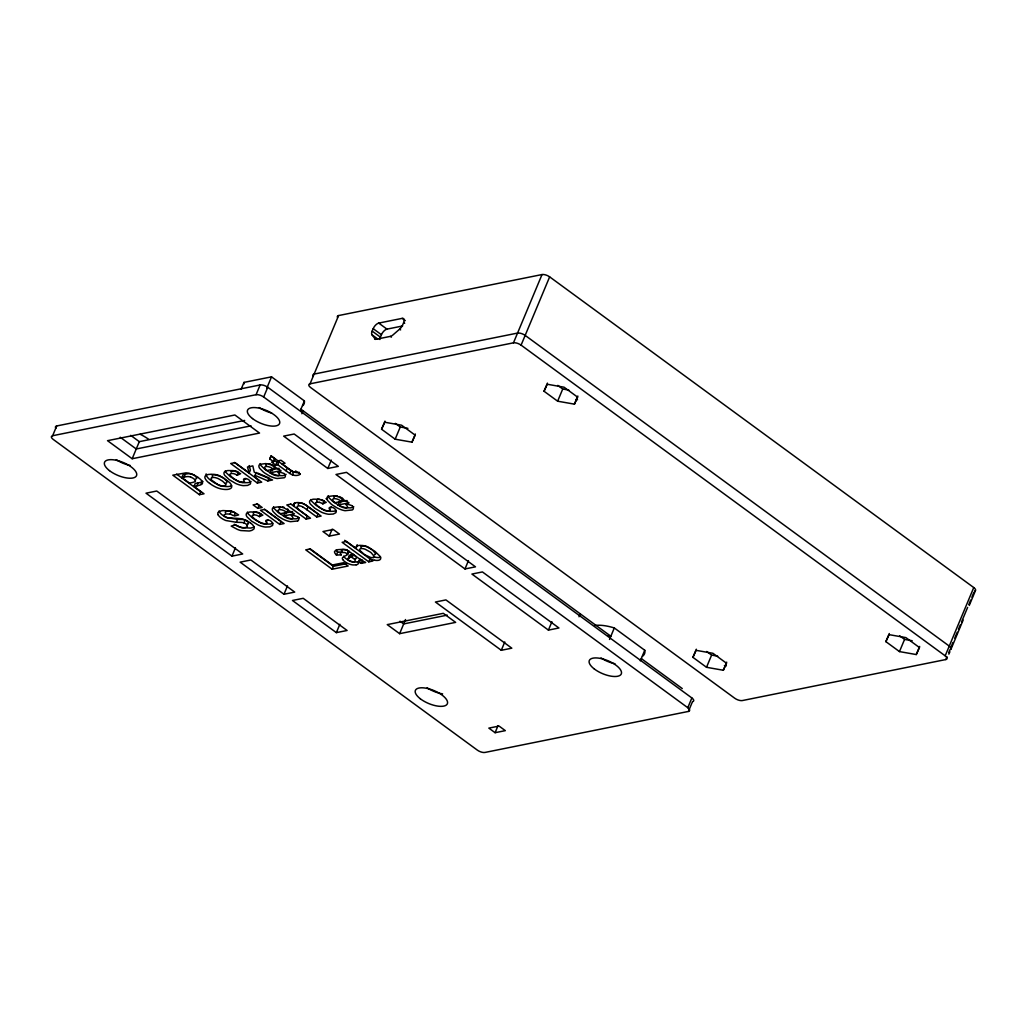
<?xml version="1.0" encoding="UTF-8"?>
<svg xmlns="http://www.w3.org/2000/svg" width="1027" height="1027" viewBox="0 0 1027 1027"><rect width="100%" height="100%" fill="white"/><g stroke="black" fill="none" stroke-linecap="round" stroke-linejoin="round"><path stroke-width="1.5" d="M280.756 471.945L279.832 472.664M355.65 556.352L355.483 556.198A21.182 8.55 22.7 0 0 353.378 554.567L352.377 553.81A24.314 9.808 22.7 0 1 351.773 554.221L350.515 554.914A29.231 11.798 22.7 0 0 349.565 555.479L347.806 559.24A2.953 1.194 22.7 0 0 348.628 560.37M349.064 555.992L349.039 556.313A2.953 1.194 22.7 0 0 349.732 557.34M951.156 648.807L963.146 620.038M692.48 701.685L688.398 711.441L484.975 752.444A5.777 2.336 22.7 0 1 477.35 750.134L53.25 439.44A5.777 2.336 22.7 0 1 52.634 435.718L56.716 425.961L260.139 384.958A5.777 2.336 22.7 0 1 267.765 387.269L691.864 697.962A5.777 2.336 22.7 0 1 692.724 701.621M132.175 458.735L259.536 433.06L234.888 414.998L107.527 440.673L132.175 458.735L139.313 441.661L244.67 420.428M195.284 480.328A4.981 2.015 22.7 0 1 195.143 481.56A4.352 1.759 22.7 0 1 195.002 481.689L192.896 482.395A56.113 22.645 22.7 0 1 191.959 482.6L189.456 483.101L181.882 477.568L183.114 474.641L186.965 473.883A32.684 13.184 22.7 0 1 188.198 473.704L188.519 473.678A7.369 2.978 22.7 0 1 188.968 473.652A5.328 2.144 22.7 0 1 192.023 474.217A5.084 2.054 22.7 0 1 196.414 477.375M181.882 477.568L184.103 477.119L185.322 474.192M197.967 477.401L194.745 475.424A9.692 3.915 22.7 0 0 192.28 474.307A10.129 4.082 22.7 0 0 185.951 472.856L172.806 475.18L199.456 494.706L204.026 493.782L193.975 486.426L195.207 483.499L198.57 482.818A56.267 22.71 22.7 0 0 201.6 482.048L202.55 481.663A11.079 4.467 22.7 0 0 202.871 481.47M193.975 486.426L196.966 485.822L198.185 482.895M196.966 485.822L197.338 485.745A56.267 22.71 22.7 0 0 200.381 484.975L202.55 481.663M241.101 389.297L243.99 382.391L271.526 376.845L304.39 400.915A32.363 13.056 22.7 0 1 302.978 405.588M199.456 494.706L200.676 491.779L176.567 474.115M52.634 435.718L256.057 394.715L260.139 384.958M266.776 388.193L271.526 376.845M688.398 711.441A5.777 2.336 22.7 0 0 687.782 707.719L263.682 397.025L267.765 387.269M242.873 482.459L242.654 482.472A5.302 2.144 22.7 0 1 239.535 481.997A4.673 1.887 22.7 0 1 238.623 481.65L234.246 479.134A25.585 10.321 22.7 0 1 233.026 478.248L229.958 475.103A5.276 2.131 22.7 0 1 230.536 473.819L230.857 473.704A5.302 2.144 22.7 0 1 233.951 473.717A5.34 2.157 22.7 0 1 237.198 475.244L238.457 472.317A5.34 2.157 22.7 0 0 235.388 470.867M230.074 514.116L231.306 511.189A4.596 1.849 22.7 0 1 232.77 511.677C237.16 512.383 234.515 517.672 231.293 514.501A4.493 1.81 22.7 0 0 230.074 514.116L226.762 513.949A14.93 6.021 22.7 0 0 225.812 514.142L224.4 514.835A6.072 2.452 22.7 0 0 224.117 515.374M256.275 472.471L255.055 475.398L255.518 477.632L261.692 482.164L257.353 483.037L230.703 463.511L235.042 462.638L249.189 472.998L250.408 470.071L249.125 465.565M218.212 514.899A9.769 3.941 22.7 0 0 220.766 517.698A10.796 4.352 22.7 0 0 221.845 518.442L222.256 518.712A9.41 3.8 22.7 0 0 225.914 520.535L236.287 522.281L237.507 519.354L242.333 519.469A8.113 3.274 22.7 0 1 244.375 519.752L245.145 519.983A3.851 1.553 22.7 0 1 248.418 522.602M257.353 483.037L258.573 480.11L234.464 462.445M273.631 461.726L269.793 458.915L271.012 455.988L274.851 458.799L273.631 461.726L271.629 462.124L275.698 465.103L277.701 464.705L287.907 472.176A34.161 13.787 22.7 0 0 289.049 472.959L289.858 473.486A7.176 2.901 22.7 0 0 292.451 474.846M245.145 519.983L243.912 522.91L243.155 522.692A8.113 3.274 22.7 0 0 241.127 522.409L236.287 522.281M231.961 556.146L242.68 553.977L156.746 491.022L146.014 493.191L231.961 556.146L235.453 547.789M274.722 475.219A6.046 2.439 22.7 0 1 272.437 474.243L270.127 472.818L271.346 469.891L279.126 468.325M255.055 475.398L267.854 480.918L269.074 477.991L257.7 473.088M273.567 469.211L270.807 467.567A5.096 2.054 22.7 0 0 269.228 466.938A5.174 2.08 22.7 0 0 265.775 466.515A5.392 2.17 22.7 0 0 265.557 469.262L267.071 470.52L273.567 469.211L274.787 466.284L273.952 465.706M257.828 508.352L262.167 507.479L257.443 504.013L253.104 504.899L257.828 508.352L259.048 505.425L256.686 503.692M275.698 465.103L276.931 462.176L278.92 461.778L287.342 467.953L286.122 470.867M946.971 656.766L945.803 659.552L742.38 700.555A5.777 2.336 22.7 0 1 734.754 698.244L310.655 387.551A5.777 2.336 22.7 0 1 310.038 383.828L338.602 315.559L542.025 274.556A5.777 2.336 22.7 0 1 549.65 276.866L973.75 587.56A5.777 2.336 22.7 0 1 974.366 591.282M277.701 464.705L278.92 461.778M300.975 410.261A32.363 13.056 22.7 0 0 300.911 409.195L304.39 400.915M301.887 413.74L303.119 410.813L300.86 411.262M253.181 515.169A5.302 2.144 22.7 0 1 256.198 515.13A5.34 2.157 22.7 0 1 259.446 516.658L260.704 513.718M289.858 473.486L291.077 470.559L282.066 463.832L285.031 463.228L280.962 460.25L277.983 460.841L271.167 455.847L269.793 458.915M279.755 524.425L284.094 523.539L264.786 509.392L260.447 510.278L279.755 524.425L280.974 521.498L264.247 509.238M297.753 516.786C284.312 511.972 296.289 517.711 291.912 518.815A5.7 2.298 22.7 0 1 288.151 518.417A6.046 2.439 22.7 0 1 285.865 517.428L283.555 516.016L284.774 513.089L292.554 511.51M286.995 512.396L284.248 510.753A5.174 2.08 22.7 0 0 279.203 509.7A5.392 2.17 22.7 0 0 278.985 512.447L280.499 513.705L286.995 512.396L288.228 509.469L287.38 508.891M375.6 339.423L371.941 334.738A5.777 2.709 -53.8 0 1 372.172 331.118L373.199 328.679A5.777 2.709 -53.8 0 1 378.732 323.094L402.199 318.37L405.293 320.629M305.635 504.925A24.918 10.052 22.7 0 1 309.076 507.299L321.104 516.08L316.752 516.966L306.906 509.739L308.126 506.812A51.812 20.912 22.7 0 0 305.764 505.13L303.812 503.91A4.044 1.63 22.7 0 0 301.463 503.037A5.212 2.105 22.7 0 0 298.575 504.937M379.862 339.488A5.777 2.709 -53.8 0 1 380.414 337.151L381.428 334.712A5.777 2.709 -53.8 0 1 386.974 329.128L402.61 325.983M290.859 504.141L286.828 504.95L306.136 519.097L307.355 516.17L290.628 503.91M327.806 468.479L338.319 466.361L294.171 434.01L283.657 436.128L327.806 468.479L331.297 460.122M283.978 594.261L294.71 592.091L250.883 559.985L240.151 562.154L283.978 594.261L287.483 585.903M316.752 516.966L317.985 514.039L308.126 506.812M319.59 502.37A5.34 2.157 22.7 0 1 322.825 503.885L324.083 500.945M402.199 318.37A5.777 2.709 -53.8 0 1 403.662 322.542L402.648 324.981A5.777 2.709 -53.8 0 1 399.606 329.166L392.905 334.982A5.777 2.709 -53.8 0 1 390.388 336.381L376.267 339.231A5.777 2.709 -53.8 0 1 374.573 338.679M352.325 505.785C338.871 501.048 350.875 506.67 346.484 507.813A5.7 2.298 22.7 0 1 342.723 507.415A6.046 2.439 22.7 0 1 340.438 506.427L338.127 505.014L339.346 502.087L347.126 500.521M341.567 501.394L338.82 499.751A5.174 2.08 22.7 0 0 333.775 498.698A5.392 2.17 22.7 0 0 333.557 501.446L335.072 502.704L341.567 501.394L342.8 498.467M329.243 536.12L339.462 534.066L333.197 529.47L322.979 531.537L329.243 536.12L332.157 529.149M381.569 429.235L384.791 422.251L401.596 425.204L415.178 435.166L411.968 442.149L395.164 439.197L381.569 429.235L384.971 421.109M342.697 559.458A7.202 2.901 22.7 0 1 342.594 557.648A11.13 4.493 22.7 0 1 342.748 557.456L342.928 557.263A30.309 12.234 22.7 0 1 344.892 556.082L345.688 555.671A52.3 21.105 22.7 0 0 347.139 554.862L349.052 551.371L347.242 550.421A7.471 3.017 22.7 0 0 342.954 549.342L337.652 549.676L334.674 551.242A7.625 3.081 22.7 0 0 334.558 551.55A8.858 3.582 22.7 0 0 335.02 553.309L336.42 555.055L337.639 552.128L342.415 551.948A5.546 2.247 22.7 0 1 341.503 550.331M332.17 569.228L348.14 566.005L343.647 562.719L332.26 565.017L310.321 548.932L305.738 549.856L332.17 569.228L333.403 566.301L346.458 563.669M395.164 439.197L400.26 427.001L395.318 423.381M347.832 554.298L348.538 550.998L346.792 549.946M347.871 558.855L348.346 558.406A29.231 11.798 22.7 0 1 349.296 557.841L350.515 554.914M349.296 557.841L350.554 557.147A24.314 9.808 22.7 0 0 351.157 556.737L352.377 553.81M348.551 560.383A3.851 1.553 22.7 0 0 353.647 561.897A6.316 2.542 22.7 0 0 355.124 560.781A4.622 1.861 22.7 0 0 354.456 559.279L354.264 559.124A21.182 8.55 22.7 0 0 352.158 557.481L353.404 554.554M344.636 540.318L372.827 561.024L368.796 561.846L342.145 542.32L346.484 541.434L356.087 548.469L357.178 544.721M348.525 551.075L358.924 558.483A31.388 12.671 22.7 0 0 362.069 560.639L362.274 560.742A16.175 6.534 22.7 0 0 365.651 562.475L361.337 563.348A13.235 5.34 22.7 0 1 360.862 563.104L359.411 562.321L360.798 559.484M361.337 563.348L362.57 560.421A13.235 5.34 22.7 0 1 362.184 560.228M411.968 442.149L415.37 434.023M336.368 632.632L347.1 630.475L303.209 598.317L292.477 600.487L336.368 632.632L339.86 624.275M368.796 561.846L370.015 558.919A11.258 4.544 22.7 0 0 374.816 560.293M310.038 383.828L513.474 342.825L542.025 274.556M399.619 633.672L455.641 622.375L443.292 613.324L387.256 624.621L399.619 633.672L405.524 619.525M945.803 659.552A5.777 2.336 22.7 0 0 945.187 655.829L521.087 345.136L549.65 276.866M464.974 568.958L475.488 566.84L346.51 472.356L335.996 474.487L464.974 568.958L468.466 560.601M544.04 391.248L547.263 384.252L564.067 387.205L577.649 397.167L574.44 404.15L557.635 401.198L544.04 391.248L547.442 383.11M557.635 401.198L562.732 389.002L557.789 385.382M574.44 404.15L577.842 396.024M501.292 650.296L511.805 648.178L445.923 599.909L435.422 602.027L501.292 650.296L504.796 641.939M495.091 732.7L505.323 730.646L499.058 726.063L488.839 728.117L495.091 732.7L498.005 725.742M548.418 630.103L558.932 627.985L482.433 571.936L471.919 574.054L548.418 630.103L551.923 621.746M579.01 616.752L580.229 613.825M609.499 639.449L614.313 627.959L644.751 650.258A31.003 12.504 22.7 0 1 642.478 656.266M640.322 660.836L644.751 650.258M692.917 657.344L696.139 650.348L712.943 653.3L726.525 663.262L723.316 670.259L706.512 667.293L692.917 657.344L696.319 649.218M687.782 707.719L691.864 697.962M706.512 667.293L711.608 655.098L706.666 651.477M723.316 670.259L726.705 662.133M885.877 641.644L889.087 634.647L905.891 637.613L919.486 647.562L916.264 654.558L899.472 651.593L885.877 641.644L889.279 633.518M899.472 651.593L904.569 639.41L899.626 635.79M916.264 654.558L919.666 646.432M945.187 655.829L973.75 587.56M948.717 652.594L949.885 649.809A5.777 2.336 22.7 0 0 949.269 646.086L525.169 335.393A5.777 2.336 22.7 0 0 517.544 333.082L314.121 374.085A5.777 2.336 22.7 0 0 313.299 376.421M950.501 648.345L952.94 642.491M954.776 638.101L957.228 632.247M958.448 629.32L960.284 624.929M961.516 622.003L967.639 607.381M968.859 604.454L970.695 600.063M971.914 597.136L973.75 592.746M948.871 654.173L949.898 651.747M969.27 605.417L975.393 590.782M251.089 481.509L249.227 482.382A20.116 8.113 22.7 0 1 248.033 482.639L244.58 482.716A11.425 4.609 22.7 0 1 241.242 482.099M254.285 526.812L253.155 527.377A28.846 11.644 22.7 0 1 250.395 528.083L242.013 527.621A11.952 4.827 22.7 0 1 238.482 526.402L234.272 524.296M272.912 523.205L271.475 523.796A20.116 8.113 22.7 0 1 270.268 524.052L266.815 524.129A11.425 4.609 22.7 0 1 262.899 523.346L262.296 523.167A11.733 4.737 22.7 0 1 259.908 522.281M336.291 510.432L334.841 511.022A20.116 8.113 22.7 0 1 333.647 511.279L330.193 511.356A11.425 4.609 22.7 0 1 326.265 510.573L325.675 510.393A11.733 4.737 22.7 0 1 322.683 509.251L316.136 505.4L311.592 501.125A11.554 4.66 22.7 0 1 310.847 499.52M297.599 520.971L290.525 521.677A10.475 4.224 22.7 0 1 287.367 520.933L286.058 520.484A13.223 5.328 22.7 0 1 282.374 518.828L278.278 516.299A23.98 9.679 22.7 0 1 276.635 515.079L273.169 511.626A11.888 4.801 22.7 0 1 272.399 510.008L272.309 509.161A11.22 4.532 22.7 0 1 273.4 507.505L279.062 506.786A11.079 4.467 22.7 0 1 282.489 507.466A11.823 4.763 22.7 0 1 284.325 508.057L294.441 513.821L283.555 516.016M247.789 524.232L248.585 522.653M231.576 485.707L230.536 486.13A17.01 6.868 22.7 0 1 229.406 486.4A15.983 6.444 22.7 0 1 224.181 486.336A11.798 4.763 22.7 0 1 217.557 484.397A15.302 6.175 22.7 0 1 212.525 481.612L210.843 480.456A14.84 5.995 22.7 0 1 206.992 476.644A12.311 4.968 22.7 0 1 206.157 473.871M237.237 475.244L240.613 473.704L236.878 471.932A9.988 4.031 22.7 0 0 233.437 470.841A9.243 3.736 22.7 0 0 232.218 470.597L227.904 470.546A20.758 8.37 22.7 0 0 226.71 470.777L224.541 471.829A11.451 4.622 22.7 0 0 224.014 473.806A11.554 4.66 22.7 0 0 224.746 475.411L229.303 479.699L235.838 483.537A11.733 4.737 22.7 0 0 238.829 484.68L239.432 484.86A11.425 4.609 22.7 0 0 243.348 485.643L247.648 485.399L250.177 484.115A10.347 4.172 22.7 0 0 250.1 481.522C248.945 477.709 240.549 477.465 244.503 481.381A5.276 2.131 22.7 0 1 242.821 482.42M259.484 516.645L262.861 515.118L259.125 513.346A9.988 4.031 22.7 0 0 255.684 512.242A9.243 3.736 22.7 0 0 254.465 512.011L250.152 511.959A20.758 8.37 22.7 0 0 248.958 512.191L246.775 513.243A11.554 4.66 22.7 0 0 246.993 516.825L251.538 521.1L258.085 524.951A11.733 4.737 22.7 0 0 261.076 526.094L261.68 526.273A11.425 4.609 22.7 0 0 265.595 527.056L269.883 526.812L272.425 525.529A10.347 4.172 22.7 0 0 272.348 522.923C271.192 519.11 262.796 518.879 266.75 522.794M322.85 503.872L326.227 502.344L322.491 500.573A9.988 4.031 22.7 0 0 319.063 499.469A9.243 3.736 22.7 0 0 317.831 499.238L313.53 499.186A20.758 8.37 22.7 0 0 312.324 499.417L310.154 500.47A11.451 4.622 22.7 0 0 309.628 502.447A11.554 4.66 22.7 0 0 310.359 504.052L314.917 508.326L321.451 512.178A11.733 4.737 22.7 0 0 324.455 513.32L325.045 513.5A11.425 4.609 22.7 0 0 328.961 514.283L333.262 514.039L335.79 512.755A10.347 4.172 22.7 0 0 335.713 510.149C334.558 506.337 326.162 506.106 330.116 510.021M195.695 479.018L196.221 478.762A4.352 1.759 22.7 0 0 196.375 478.633A4.981 2.015 22.7 0 0 196.516 477.401M247.61 524.309L246.955 524.527M380.568 557.109L379.631 557.391M232.076 470.777L231.922 470.841A5.328 2.157 22.7 0 0 231.165 472.176M253.104 515.118L252.796 515.246A5.276 2.131 22.7 0 0 252.206 516.517L255.274 519.662A25.585 10.321 22.7 0 0 256.493 520.535L260.858 523.064A4.673 1.887 22.7 0 0 261.782 523.398A5.302 2.144 22.7 0 0 264.902 523.886L265.12 523.873M317.702 499.417L317.536 499.481A5.328 2.157 22.7 0 0 316.791 500.817L317.035 501.292M316.47 502.344L316.162 502.473A5.276 2.131 22.7 0 0 315.571 503.743L318.64 506.889A25.585 10.321 22.7 0 0 319.859 507.762L324.237 510.291A4.673 1.887 22.7 0 0 325.148 510.624A5.302 2.144 22.7 0 0 328.268 511.112L328.486 511.099A5.276 2.131 22.7 0 0 330.206 510.06M295.442 502.819L294.762 503.05A10.283 4.147 22.7 0 0 293.465 504.398L293.696 506.221L294.71 502.627M234.297 516.016L238.636 514.925L235.722 513.128A10.36 4.185 22.7 0 0 231.576 511.395A11.258 4.544 22.7 0 0 229.945 510.945L222.936 510.573A29.578 11.939 22.7 0 0 221.871 510.766A19.333 7.805 22.7 0 0 218.392 512.178M251.037 425.846L136.244 448.979L120.223 437.245M270.127 472.818L281.013 470.623L270.897 464.872A11.823 4.763 22.7 0 0 269.048 464.281A11.079 4.467 22.7 0 0 265.634 463.588L259.972 464.32A11.22 4.532 22.7 0 0 258.881 465.963L258.971 466.823A11.888 4.801 22.7 0 0 259.741 468.428L263.207 471.881A23.98 9.679 22.7 0 0 264.85 473.113L268.946 475.629A13.223 5.328 22.7 0 0 272.617 477.298L273.939 477.748A10.475 4.224 22.7 0 0 277.097 478.492L284.171 477.786A11.053 4.455 22.7 0 0 285.352 476.284A11.425 4.609 22.7 0 0 284.299 473.601C271.038 469.082 282.759 474.243 278.484 475.617A5.7 2.298 22.7 0 1 274.722 475.231M267.854 480.918L272.54 479.981L254.272 472.215L252.822 465.911L247.481 466.99L249.189 472.998M338.127 505.014L349.013 502.819L338.897 497.055A11.823 4.763 22.7 0 0 337.061 496.465A11.079 4.467 22.7 0 0 333.634 495.784L327.972 496.503A11.22 4.532 22.7 0 0 326.881 498.159L326.971 499.006A11.888 4.801 22.7 0 0 327.741 500.624L331.207 504.077A23.98 9.679 22.7 0 0 332.851 505.297L336.946 507.826A13.223 5.328 22.7 0 0 340.63 509.482L341.94 509.944A10.475 4.224 22.7 0 0 345.098 510.689L352.171 509.97A11.053 4.455 22.7 0 0 353.352 508.468A11.425 4.609 22.7 0 0 352.312 505.785M306.136 519.097L310.475 518.224L301.733 511.818A56.857 22.941 22.7 0 1 299.935 510.483L297.625 508.506M447.271 615.134L403.688 623.915L399.991 621.207M184.103 477.119L185.746 476.81A32.684 13.184 22.7 0 1 186.978 476.631L187.299 476.605A7.369 2.978 22.7 0 1 187.748 476.579A5.328 2.144 22.7 0 1 190.804 477.144M336.42 555.055L341.195 554.875M237.507 519.354L227.134 517.608A9.41 3.8 22.7 0 1 223.488 515.785L223.064 515.515A10.796 4.352 22.7 0 1 222.012 514.771A9.769 3.941 22.7 0 1 219.431 511.972A10.463 4.224 22.7 0 1 219.072 510.907M562.732 389.002L568.842 390.08M400.26 427.001L407.899 428.349M904.569 639.41L912.207 640.745M711.608 655.098L717.719 656.176M231.306 511.189L227.981 511.022A14.93 6.021 22.7 0 0 227.031 511.215L225.619 511.908A6.072 2.452 22.7 0 0 225.337 512.447A2.94 1.194 22.7 0 0 225.414 512.986M217.377 474.949L218.032 475.154A6.573 2.645 22.7 0 1 219.38 475.681M240.652 481.945L240.061 481.753A11.733 4.737 22.7 0 1 237.057 480.61L230.523 476.772L225.966 472.484A11.554 4.66 22.7 0 1 225.234 470.88M342.517 506.799L343.172 507.017A10.475 4.224 22.7 0 0 346.33 507.762L350.387 507.864A19.924 8.036 22.7 0 0 351.812 507.62L353.391 507.043A11.053 4.455 22.7 0 0 353.776 506.799M274.504 474.602L273.85 474.371A13.223 5.328 22.7 0 1 270.165 472.702L266.07 470.186A23.98 9.679 22.7 0 1 264.427 468.954L260.961 465.513A11.888 4.801 22.7 0 1 260.19 463.896L260.139 463.588M287.945 517.801L287.278 517.557A13.223 5.328 22.7 0 1 283.593 515.901L279.498 513.372A23.98 9.679 22.7 0 1 277.868 512.152L274.402 508.699A11.888 4.801 22.7 0 1 273.618 507.081L273.567 506.786M367.178 546.646L366.523 546.377A6.419 2.593 22.7 0 0 365.612 546.069L365.317 545.979A5.263 2.118 22.7 0 0 362.544 545.645A6.329 2.555 22.7 0 0 361.94 545.761M259.305 522.024L252.77 518.173L248.213 513.898A11.554 4.66 22.7 0 1 247.481 512.293A11.451 4.622 22.7 0 1 247.43 511.998M220.073 475.989L223.206 477.863A16.214 6.547 22.7 0 1 224.245 478.646L226.492 480.88A6.367 2.567 22.7 0 1 226.839 481.599L226.89 481.92A5.995 2.413 22.7 0 1 225.914 483.203A7.035 2.837 22.7 0 1 225.516 483.293M326.021 498.673L327.459 499.417M367.846 546.955L369.271 547.725M340.579 497.094L340.04 496.824A5.135 2.08 22.7 0 0 339.488 496.58M272.309 464.769L273.67 465.539M361.979 560.113L361.08 559.638M302.593 506.837L304.544 508.057A51.812 20.912 22.7 0 1 306.893 509.739M305.61 504.937L305.417 504.822A7.728 3.12 22.7 0 0 302.426 503.423A7.305 2.953 22.7 0 0 299.114 502.678M292.618 471.496L292.194 471.226A26.561 10.719 22.7 0 1 291.552 470.764L290.269 470.032A34.161 13.787 22.7 0 1 289.139 469.249L287.676 468.184M341.4 497.556L342.517 498.275M369.63 547.956L371.183 548.97A23.133 9.333 22.7 0 1 372.377 549.83L375.638 553.669A4.942 1.99 22.7 0 1 374.547 554.644M340.515 502.858L339.346 502.087M272.502 470.661L271.346 469.891M285.942 513.859L284.774 513.089M295.956 471.252L300.295 474.076M347.319 553.925L345.573 552.873A2.49 1.001 22.7 0 0 344.61 552.513L341.644 552.526A5.392 2.17 22.7 0 0 340.296 553.245A5.546 2.247 22.7 0 0 341.259 554.875M403.662 322.542L404.689 323.3M399.606 329.166L400.633 329.911M378.732 323.094L386.974 329.128M390.388 336.381L391.415 337.138M373.199 328.679L381.428 334.712M372.172 331.118L380.414 337.151M371.941 334.738L377.82 339.051M300.911 409.195L610.847 636.252A31.003 12.504 22.7 0 0 608.331 635.508M682.275 688.578L641.284 658.551A31.003 12.504 22.7 0 1 641.439 659.77M273.875 459.942L276.931 462.176M351.157 556.737L352.171 557.481M309.486 548.777L333.403 566.301M130.686 435.345L139.313 441.661M337.639 552.128L336.24 550.382A8.858 3.582 22.7 0 1 336.009 549.946M253.656 514.065L253.438 513.59A5.328 2.157 22.7 0 1 254.157 512.242L254.324 512.191A5.302 2.144 22.7 0 1 257.418 512.203A5.34 2.157 22.7 0 1 260.665 513.731M361.106 547.609L361.029 547.442A6.701 2.696 22.7 0 1 360.901 546.993A5.417 2.182 22.7 0 1 361.928 545.748M247.314 525.452L247.302 526.581L245.735 527.454A15.392 6.213 22.7 0 1 244.952 527.621L243.309 527.737A7.009 2.824 22.7 0 1 240.652 527.352A6.316 2.555 22.7 0 1 239.394 526.941L235.157 524.836L231.216 526.106L237.263 529.329A11.952 4.827 22.7 0 0 240.78 530.548L249.176 531.01A28.846 11.644 22.7 0 0 251.936 530.304L253.682 529.213A10.989 4.429 22.7 0 0 253.913 526.633A11.233 4.532 22.7 0 0 250.575 523.051M331.272 506.773L331.349 507.094A5.276 2.131 22.7 0 1 330.116 508.083M356.087 548.469L356.061 546.942A9.602 3.877 22.7 0 1 357.524 545.709L359.758 545.376A10.296 4.147 22.7 0 1 364.046 545.94L364.572 546.082A12.093 4.878 22.7 0 1 365.689 546.415A10.552 4.262 22.7 0 1 367.384 547.044L374.971 551.396L380.183 556.441A11.169 4.506 22.7 0 1 380.491 557.083A13.133 5.302 22.7 0 1 380.696 557.943L380.658 558.675A9.898 3.992 22.7 0 1 379.348 560.036L379.066 560.139A11.027 4.455 22.7 0 1 378.398 560.318A10.219 4.121 22.7 0 1 374.791 560.267M225.606 484.526L225.67 484.847A6.046 2.439 22.7 0 1 224.695 486.13A7.035 2.837 22.7 0 1 224.079 486.259A6.111 2.465 22.7 0 1 220.561 485.887L219.906 485.681A6.406 2.593 22.7 0 1 218.546 485.155L211.446 479.956A6.406 2.593 22.7 0 1 211.1 479.237L211.048 478.916A6.111 2.465 22.7 0 1 212.037 477.632M328.139 495.784L328.191 496.08A11.888 4.801 22.7 0 0 328.974 497.697L332.44 501.15A23.98 9.679 22.7 0 0 334.07 502.37L338.165 504.899A13.223 5.328 22.7 0 0 341.311 506.35M256.057 394.715A5.777 2.336 22.7 0 1 263.682 397.025M321.4 499.635A5.34 2.157 22.7 0 1 324.044 500.958M140.121 434.228A30.515 12.311 22.7 0 1 148.774 439.351M244.336 383.739A32.363 13.056 22.7 0 1 243.99 382.391M595.031 625.469A31.003 12.504 22.7 0 1 614.313 627.959M55.894 428.31A5.777 2.336 22.7 0 1 56.716 425.961M197.916 477.427A12.953 5.225 22.7 0 1 201.831 480.88M201.716 480.867A10.45 4.211 22.7 0 1 202.447 483.319M202.396 483.293A11.079 4.467 22.7 0 1 201.356 484.603M190.804 477.17A5.084 2.054 22.7 0 1 195.194 480.302M209.675 483.383A16.984 6.855 22.7 0 0 216.312 487.35A11.798 4.763 22.7 0 0 222.962 489.263A16.098 6.496 22.7 0 0 229.329 489.057L230.626 488.454A12.902 5.212 22.7 0 0 231.704 486.567L231.691 486.259A14.571 5.88 22.7 0 0 231.46 485.283A13.467 5.43 22.7 0 0 229.522 482.459L223.398 477.966A13.197 5.328 22.7 0 0 217.865 475.552L215.94 474.987A12.863 5.186 22.7 0 0 211.267 474.256L208.25 474.487A15.084 6.085 22.7 0 0 205.092 476.271A12.311 4.968 22.7 0 0 205.759 479.558A14.84 5.995 22.7 0 0 209.598 483.396M225.722 484.513A6.406 2.593 22.7 0 0 225.362 483.781L223.013 481.573A16.214 6.547 22.7 0 0 221.973 480.79L218.507 478.749A6.573 2.645 22.7 0 0 216.813 478.081L216.158 477.876A5.995 2.413 22.7 0 0 212.871 477.465A7.035 2.837 22.7 0 0 212.037 477.645M212.666 477.029A6.406 2.593 22.7 0 1 212.319 476.31L212.268 475.989A6.111 2.465 22.7 0 1 213.449 474.654A7.035 2.837 22.7 0 1 214.104 474.551A6.046 2.439 22.7 0 1 216.158 474.654M232.153 470.828A5.302 2.144 22.7 0 1 233.578 470.597M245.812 478.492A5.276 2.131 22.7 0 1 244.927 479.352M286.084 474.333A11.053 4.455 22.7 0 1 285.378 474.846L283.811 475.437A19.924 8.036 22.7 0 1 282.386 475.668L278.317 475.565A10.475 4.224 22.7 0 1 275.814 475.013M266.263 465.706A5.803 2.349 22.7 0 1 265.877 464.974A5.135 2.08 22.7 0 1 266.686 463.69M269.228 463.69A5.135 2.08 22.7 0 1 270.692 464.088M292.682 471.534A1.695 0.68 22.7 0 0 293.709 471.919A5.546 2.234 22.7 0 0 296.251 472.471M295.66 471.136A6.252 2.529 22.7 0 1 293.979 472.15M300.333 474.102A14.468 5.841 22.7 0 1 297.599 475.308A9.269 3.736 22.7 0 1 295.057 475.437A5.546 2.234 22.7 0 1 292.464 474.846L293.683 471.894A7.176 2.901 22.7 0 1 291.103 470.546M299.293 472.292A14.468 5.841 22.7 0 1 298.818 472.381A9.269 3.736 22.7 0 1 296.289 472.51M356.215 564.876A12.17 4.917 22.7 0 0 358.641 561.91L359.886 558.983A12.17 4.917 22.7 0 1 357.435 561.949M356.112 564.811A14.134 5.7 22.7 0 1 355.47 564.914L353.095 564.94A7.818 3.158 22.7 0 1 350.489 564.426L350.117 564.311A7.51 3.03 22.7 0 1 345.894 562.372L345.573 562.167A7.985 3.222 22.7 0 1 342.659 559.445M357.345 561.885A14.134 5.7 22.7 0 1 356.703 561.987L354.315 562.013A7.818 3.158 22.7 0 1 351.722 561.499L351.337 561.384A7.51 3.03 22.7 0 1 347.113 559.445L346.805 559.24A7.985 3.222 22.7 0 1 343.878 556.518A7.202 2.901 22.7 0 1 343.724 556.133M348.192 552.038A52.3 21.105 22.7 0 1 347.614 552.372M346.625 549.869A2.49 1.001 22.7 0 0 345.829 549.586L342.864 549.599A5.392 2.17 22.7 0 0 341.516 550.331M355.676 556.352A4.622 1.861 22.7 0 1 356.369 557.854A6.316 2.542 22.7 0 1 354.944 559.035M379.643 557.404A10.219 4.121 22.7 0 1 376.01 557.34A11.258 4.544 22.7 0 1 373.417 556.762M373.481 557.533A6.123 2.465 22.7 0 1 372.827 557.635L372.57 557.648A5.289 2.131 22.7 0 1 370.465 557.404L364.482 554.606L359.797 550.369A6.701 2.696 22.7 0 1 359.681 549.92A5.417 2.182 22.7 0 1 360.541 548.726A6.329 2.555 22.7 0 1 361.324 548.572A5.302 2.144 22.7 0 1 364.38 548.983A6.419 2.593 22.7 0 1 365.304 549.304L369.964 551.897A23.133 9.333 22.7 0 1 371.158 552.757L374.419 556.595A4.942 1.99 22.7 0 1 373.494 557.533M243.925 522.871A3.813 1.54 22.7 0 1 247.16 525.413M218.148 514.886A10.463 4.224 22.7 0 1 218.494 512.229M224.014 515.336A2.94 1.194 22.7 0 0 227.352 517.788L233.334 518.237A60.554 24.443 22.7 0 1 236.736 518.314L240.19 518.648A10.437 4.211 22.7 0 1 245.414 520.124A11.323 4.57 22.7 0 1 250.498 523.064M266.84 522.833A5.276 2.131 22.7 0 1 265.069 523.821M267.983 520.15A5.276 2.131 22.7 0 1 266.519 520.882M297.586 520.959A11.053 4.455 22.7 0 0 298.78 519.469A11.425 4.609 22.7 0 0 297.74 516.786M299.358 517.659A11.053 4.455 22.7 0 1 298.806 518.032L297.239 518.622A19.924 8.036 22.7 0 1 295.815 518.866L291.758 518.751A10.475 4.224 22.7 0 1 289.242 518.211M279.806 509.045A5.803 2.349 22.7 0 1 279.318 508.16A5.135 2.08 22.7 0 1 280.268 506.825M282.425 506.837A5.135 2.08 22.7 0 1 283.901 507.21M302.58 506.837A4.044 1.63 22.7 0 0 300.231 505.964A5.212 2.105 22.7 0 0 297.869 508.506M295.468 502.845A10.848 4.378 22.7 0 1 299.075 502.639M316.547 502.396A5.302 2.144 22.7 0 1 319.564 502.357M317.767 499.469A5.302 2.144 22.7 0 1 319.885 499.276M334.263 497.89A5.803 2.349 22.7 0 1 333.891 497.171A5.135 2.08 22.7 0 1 337.472 495.925M334.866 495.848A6.046 2.439 22.7 0 1 335.2 495.771M130.224 465.488A17.331 6.996 22.7 0 1 116.282 459.672M442.624 693.88A17.331 6.996 22.7 0 1 427.116 687.795M271.629 413.021A17.331 6.996 22.7 0 1 259.305 407.591M614.993 663.75A17.331 6.996 22.7 0 1 601.052 657.948M337.511 317.459A5.777 2.336 22.7 0 1 338.602 315.559M726.371 665.855A28.884 11.656 22.7 0 1 724.42 665.624M577.533 399.76A28.884 11.656 22.7 0 1 575.672 399.542M513.474 342.825A5.777 2.336 22.7 0 1 521.087 345.136M109.465 470.636A17.331 6.996 22.7 0 0 136.334 476.014A17.331 6.996 22.7 0 0 115.807 460.186A17.331 6.996 22.7 0 0 109.465 470.636M420.3 698.758A17.331 6.996 22.7 0 0 447.169 704.124A17.331 6.996 22.7 0 0 426.641 688.308A17.331 6.996 22.7 0 0 420.3 698.758M252.488 418.554A17.331 6.996 22.7 0 0 279.357 423.92A17.331 6.996 22.7 0 0 258.83 408.091A17.331 6.996 22.7 0 0 252.488 418.554M594.235 668.911A17.331 6.996 22.7 0 0 621.104 674.277A17.331 6.996 22.7 0 0 600.577 658.448A17.331 6.996 22.7 0 0 594.235 668.911"/></g></svg>
